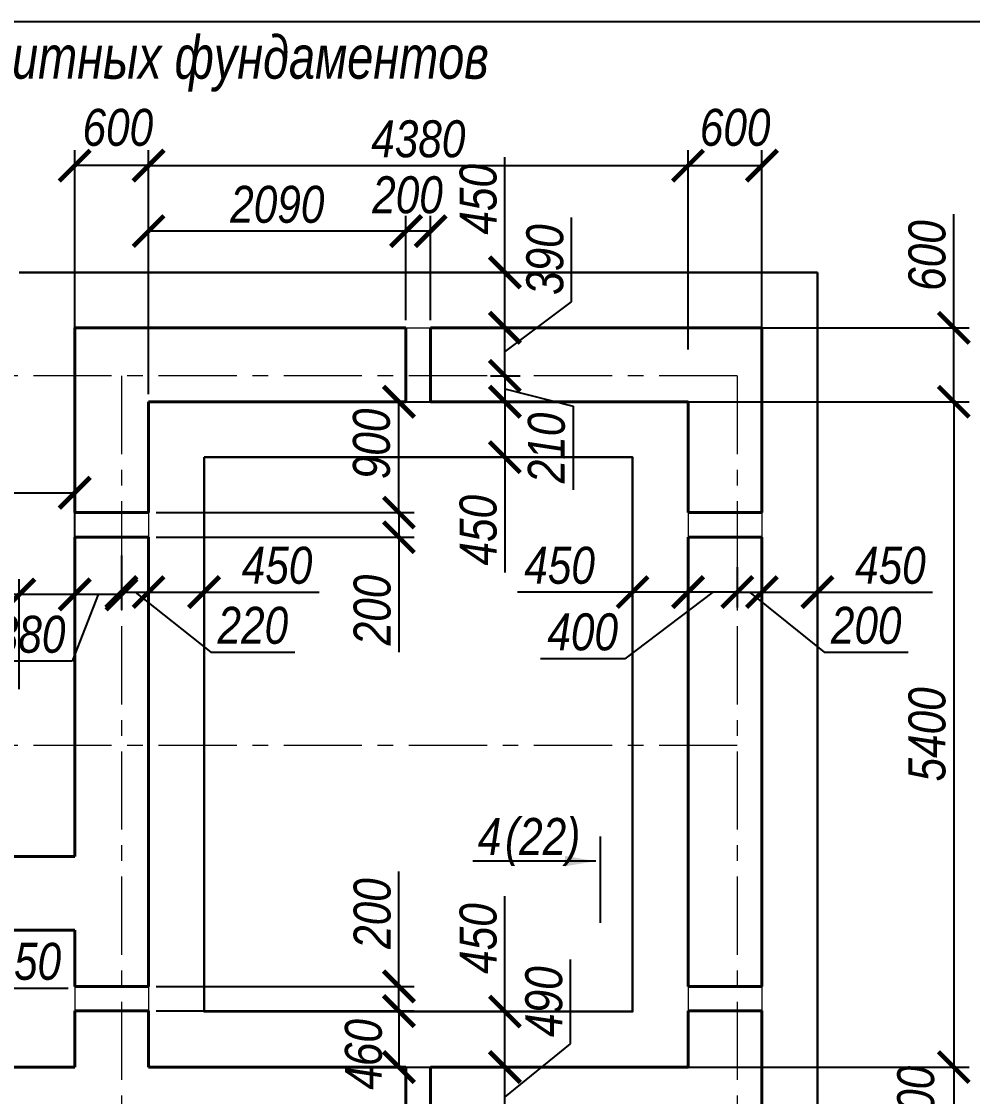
# Model space of a CAD drawing. Header units: millimetres. Extents: x 1582001 to 3303937, y 226471 to 491235.
# Drawn here: x 1807140 to 1814862, y 341420 to 350145 of the extents above; entities that cross this region are included whole.
import ezdxf

# ---------------------------------------------------------------- set-up
doc = ezdxf.new("R2010")
doc.units = ezdxf.units.MM
doc.linetypes.add('CENTER', pattern=[50.8, 31.75, -6.35, 6.35, -6.35])
doc.layers.get('Defpoints').update_dxf_attribs({"color": 255, "lineweight": 30})
doc.layers.add('Spezifikazia', color=250, linetype='Continuous')
doc.layers.add('Формуляр', color=138, linetype='Continuous')
for name, color, linetype, lineweight in [('Оси', 251, 'CENTER', 9), ('Размеры', 7, 'Continuous', 18), ('средние', 92, 'Continuous', 30), ('Стены несущие', 7, 'Continuous', 40)]:
    doc.layers.add(name, color=color, linetype=linetype, lineweight=lineweight)
doc.styles.get("Standard").update_dxf_attribs({"font": 'ARIALNI.TTF', "height": 300})
doc.styles.add('STYLE1', font='ARIALNI.TTF', dxfattribs={"height": 300})
doc.dimstyles.new('ISO-25', dxfattribs={"dimscale": 100, "dimtxt": 2.5, "dimasz": 2.5, "dimexe": 1.25, "dimexo": 0.625, "dimtad": 1, "dimdec": 0, "dimtxsty": 'Standard', "dimblk": 'ARCHTICK', "dimcen": 2.5, "dimadec": 0, "dimazin": 0, "dimtfac": 1, "dimtdec": 0, "dimtmove": 0, "dimatfit": 3, "dimfxl": 0, "dimarcsym": 0})

# ---------------------------------------------------------------- blocks, each defined once
blk = doc.blocks.new('_ArchTick')
at = {"color": 0, "linetype": 'ByBlock', "const_width": 0.15}
blk.add_lwpolyline([(-0.5, -0.5), (0.5, 0.5)], dxfattribs=at)
blk = doc.blocks.new('*D1362')
at = {"layer": 'Defpoints', "color": 0, "lineweight": -3, "ltscale": 100, "transparency": 16777216}
for p in [(1807572, 346319.8), (1806132, 346090.2), (1807572, 345011.8)]:
    blk.add_point(p, dxfattribs=at)
at = {"layer": 'Размеры', "color": 0, "lineweight": -2, "ltscale": 100, "transparency": 16777216}
for p, q in [((1806132, 346152.7), (1806132, 346444.8)), ((1807572, 345074.3), (1807572, 346444.8)), ((1806132, 346319.8), (1807572, 346319.8))]:
    blk.add_line(p, q, dxfattribs=at)
at = {"layer": 'Размеры', "color": 0, "lineweight": -2, "ltscale": 100, "transparency": 16777216, "xscale": 250, "yscale": 250, "zscale": 250, "rotation": 180}
blk.add_blockref('_ArchTick', (1806132, 346319.8), dxfattribs=at)
at = {"layer": 'Размеры', "color": 0, "lineweight": -2, "ltscale": 100, "transparency": 16777216, "xscale": 250, "yscale": 250, "zscale": 250}
blk.add_blockref('_ArchTick', (1807572, 346319.8), dxfattribs=at)
at = {"layer": 'Размеры', "color": 0, "ltscale": 100, "transparency": 16777216, "insert": (1806685.8, 346570), "char_height": 300, "attachment_point": 5}
blk.add_mtext('1440', dxfattribs=at)
blk = doc.blocks.new('*D1366')
at = {"layer": 'Defpoints', "color": 0, "lineweight": -3, "ltscale": 100, "transparency": 16777216}
for p in [(1807572, 348974.9), (1808172, 347421.3), (1807572, 347255.3)]:
    blk.add_point(p, dxfattribs=at)
at = {"layer": 'Размеры', "color": 0, "lineweight": -2, "ltscale": 100, "transparency": 16777216}
for p, q in [((1807572, 347317.8), (1807572, 349099.9)), ((1808172, 347483.8), (1808172, 349099.9)), ((1808172, 348974.9), (1807572, 348974.9))]:
    blk.add_line(p, q, dxfattribs=at)
at = {"layer": 'Размеры', "color": 0, "lineweight": -2, "ltscale": 100, "transparency": 16777216, "xscale": 250, "yscale": 250, "zscale": 250, "rotation": 180}
blk.add_blockref('_ArchTick', (1807572, 348974.9), dxfattribs=at)
at = {"layer": 'Размеры', "color": 0, "lineweight": -2, "ltscale": 100, "transparency": 16777216, "xscale": 250, "yscale": 250, "zscale": 250}
blk.add_blockref('_ArchTick', (1808172, 348974.9), dxfattribs=at)
at = {"layer": 'Размеры', "color": 0, "ltscale": 100, "transparency": 16777216, "insert": (1807922.4, 349283.8), "char_height": 300, "attachment_point": 5}
blk.add_mtext('600', dxfattribs=at)
blk = doc.blocks.new('*D1367')
at = {"layer": 'Defpoints', "color": 0, "lineweight": -3, "ltscale": 100, "transparency": 16777216}
for p in [(1812552, 348974.9), (1808172, 347421.3), (1812552, 347421.3)]:
    blk.add_point(p, dxfattribs=at)
at = {"layer": 'Размеры', "color": 0, "lineweight": -2, "ltscale": 100, "transparency": 16777216}
for p, q in [((1808172, 347483.8), (1808172, 349099.9)), ((1812552, 347483.8), (1812552, 349099.9)), ((1808172, 348974.9), (1812552, 348974.9))]:
    blk.add_line(p, q, dxfattribs=at)
at = {"layer": 'Размеры', "color": 0, "lineweight": -2, "ltscale": 100, "transparency": 16777216, "xscale": 250, "yscale": 250, "zscale": 250, "rotation": 180}
blk.add_blockref('_ArchTick', (1808172, 348974.9), dxfattribs=at)
at = {"layer": 'Размеры', "color": 0, "lineweight": -2, "ltscale": 100, "transparency": 16777216, "xscale": 250, "yscale": 250, "zscale": 250}
blk.add_blockref('_ArchTick', (1812552, 348974.9), dxfattribs=at)
at = {"layer": 'Размеры', "color": 0, "ltscale": 100, "transparency": 16777216, "insert": (1810362, 349190.6), "char_height": 300, "attachment_point": 5}
blk.add_mtext('4380', dxfattribs=at)
blk = doc.blocks.new('*D1368')
at = {"layer": 'Defpoints', "color": 0, "lineweight": -3, "transparency": 16777216}
for p in [(1813152, 348974.9), (1812552, 347483.8), (1813152, 347483.8)]:
    blk.add_point(p, dxfattribs=at)
at = {"layer": 'Размеры', "color": 0, "lineweight": -2, "transparency": 16777216}
for p, q in [((1812552, 347546.3), (1812552, 349099.9)), ((1813152, 347546.3), (1813152, 349099.9)), ((1812552, 348974.9), (1813152, 348974.9))]:
    blk.add_line(p, q, dxfattribs=at)
at = {"layer": 'Размеры', "color": 0, "lineweight": -2, "transparency": 16777216, "xscale": 250, "yscale": 250, "zscale": 250, "rotation": 180}
blk.add_blockref('_ArchTick', (1812552, 348974.9), dxfattribs=at)
at = {"layer": 'Размеры', "color": 0, "lineweight": -2, "transparency": 16777216, "xscale": 250, "yscale": 250, "zscale": 250}
blk.add_blockref('_ArchTick', (1813152, 348974.9), dxfattribs=at)
at = {"layer": 'Размеры', "color": 0, "transparency": 16777216, "insert": (1812934.5, 349283.9), "char_height": 300, "attachment_point": 5}
blk.add_mtext('600', dxfattribs=at)
blk = doc.blocks.new('*D1369')
at = {"layer": 'Defpoints', "color": 0, "lineweight": -3, "ltscale": 100, "transparency": 16777216}
for p in [(1807122, 345494.4), (1807572, 345494.4), (1807122, 344663.8)]:
    blk.add_point(p, dxfattribs=at)
at = {"layer": 'Размеры', "color": 0, "lineweight": -2, "ltscale": 100, "transparency": 16777216}
for p, q in [((1807122, 344726.3), (1807122, 345619.4)), ((1807572, 345556.9), (1807572, 345619.4)), ((1807122, 345494.4), (1806186.1, 345494.4)), ((1807572, 345494.4), (1807122, 345494.4))]:
    blk.add_line(p, q, dxfattribs=at)
at = {"layer": 'Размеры', "color": 0, "lineweight": -2, "ltscale": 100, "transparency": 16777216, "xscale": 250, "yscale": 250, "zscale": 250, "rotation": 180}
blk.add_blockref('_ArchTick', (1807122, 345494.4), dxfattribs=at)
at = {"layer": 'Размеры', "color": 0, "lineweight": -2, "ltscale": 100, "transparency": 16777216, "xscale": 250, "yscale": 250, "zscale": 250}
blk.add_blockref('_ArchTick', (1807572, 345494.4), dxfattribs=at)
at = {"layer": 'Размеры', "color": 0, "ltscale": 100, "transparency": 16777216, "insert": (1806529.1, 345710.1), "char_height": 300, "attachment_point": 5}
blk.add_mtext('450', dxfattribs=at)
blk = doc.blocks.new('*D1370')
at = {"layer": 'Defpoints', "color": 0, "lineweight": -3, "transparency": 16777216}
for p in [(1808172, 345694.2), (1808622, 345513.8), (1808622, 344944.1)]:
    blk.add_point(p, dxfattribs=at)
at = {"layer": 'Размеры', "color": 0, "lineweight": -2, "transparency": 16777216}
for p, q in [((1808172, 345631.7), (1808172, 345388.8)), ((1808622, 345006.6), (1808622, 345638.8)), ((1808172, 345513.8), (1808622, 345513.8)), ((1808622, 345513.8), (1809557.9, 345513.8))]:
    blk.add_line(p, q, dxfattribs=at)
at = {"layer": 'Размеры', "color": 0, "lineweight": -2, "transparency": 16777216, "xscale": 250, "yscale": 250, "zscale": 250, "rotation": 180}
blk.add_blockref('_ArchTick', (1808172, 345513.8), dxfattribs=at)
at = {"layer": 'Размеры', "color": 0, "lineweight": -2, "transparency": 16777216, "xscale": 250, "yscale": 250, "zscale": 250}
blk.add_blockref('_ArchTick', (1808622, 345513.8), dxfattribs=at)
at = {"layer": 'Размеры', "color": 0, "transparency": 16777216, "insert": (1809215, 345729.5), "char_height": 300, "attachment_point": 5}
blk.add_mtext('450', dxfattribs=at)
blk = doc.blocks.new('*D1402')
at = {"layer": 'Defpoints', "color": 0, "lineweight": -3, "transparency": 16777216}
for p in [(1806132, 343897.3), (1806582, 343897.3), (1806582, 342299.2)]:
    blk.add_point(p, dxfattribs=at)
at = {"layer": 'Размеры', "color": 0, "lineweight": -2, "transparency": 16777216}
for p, q in [((1806132, 343834.8), (1806132, 342174.2)), ((1806582, 343834.8), (1806582, 342174.2)), ((1806132, 342299.2), (1806582, 342299.2)), ((1806582, 342299.2), (1807517.9, 342299.2))]:
    blk.add_line(p, q, dxfattribs=at)
at = {"layer": 'Размеры', "color": 0, "lineweight": -2, "transparency": 16777216, "xscale": 250, "yscale": 250, "zscale": 250, "rotation": 180}
blk.add_blockref('_ArchTick', (1806132, 342299.2), dxfattribs=at)
at = {"layer": 'Размеры', "color": 0, "lineweight": -2, "transparency": 16777216, "xscale": 250, "yscale": 250, "zscale": 250}
blk.add_blockref('_ArchTick', (1806582, 342299.2), dxfattribs=at)
at = {"layer": 'Размеры', "color": 0, "transparency": 16777216, "insert": (1807175, 342514.9), "char_height": 300, "attachment_point": 5}
blk.add_mtext('450', dxfattribs=at)
blk = doc.blocks.new('*D1403')
at = {"layer": 'Defpoints', "color": 0, "lineweight": -3, "transparency": 16777216}
for p in [(1807572, 345872.2), (1807952, 345872.2), (1807572, 345494.4)]:
    blk.add_point(p, dxfattribs=at)
at = {"layer": 'Размеры', "color": 0, "lineweight": -2, "transparency": 16777216}
for p, q in [((1807572, 345809.7), (1807572, 345369.4)), ((1807952, 345809.7), (1807952, 345369.4)), ((1807762, 345494.4), (1807551.6, 344953.9)), ((1807952, 345494.4), (1807572, 345494.4)), ((1807551.6, 344953.9), (1806868.8, 344953.9))]:
    blk.add_line(p, q, dxfattribs=at)
at = {"layer": 'Размеры', "color": 0, "lineweight": -2, "transparency": 16777216, "xscale": 250, "yscale": 250, "zscale": 250, "rotation": 180}
blk.add_blockref('_ArchTick', (1807572, 345494.4), dxfattribs=at)
at = {"layer": 'Размеры', "color": 0, "lineweight": -2, "transparency": 16777216, "xscale": 250, "yscale": 250, "zscale": 250}
blk.add_blockref('_ArchTick', (1807952, 345494.4), dxfattribs=at)
at = {"layer": 'Размеры', "color": 0, "transparency": 16777216, "insert": (1807210.2, 345169.6), "char_height": 300, "attachment_point": 5}
blk.add_mtext('380', dxfattribs=at)
blk = doc.blocks.new('*D1404')
at = {"layer": 'Defpoints', "color": 0, "lineweight": -3, "ltscale": 100, "transparency": 16777216}
for p in [(1807952, 345778), (1808172, 345778), (1808172, 345513.8)]:
    blk.add_point(p, dxfattribs=at)
at = {"layer": 'Размеры', "color": 0, "lineweight": -2, "ltscale": 100, "transparency": 16777216}
for p, q in [((1807952, 345715.5), (1807952, 345388.8)), ((1808172, 345715.5), (1808172, 345388.8)), ((1807952, 345513.8), (1808172, 345513.8)), ((1808062, 345513.8), (1808677.9, 345026.5)), ((1808677.9, 345026.5), (1809359.3, 345026.5))]:
    blk.add_line(p, q, dxfattribs=at)
at = {"layer": 'Размеры', "color": 0, "lineweight": -2, "ltscale": 100, "transparency": 16777216, "xscale": 250, "yscale": 250, "zscale": 250, "rotation": 180}
blk.add_blockref('_ArchTick', (1807952, 345513.8), dxfattribs=at)
at = {"layer": 'Размеры', "color": 0, "lineweight": -2, "ltscale": 100, "transparency": 16777216, "xscale": 250, "yscale": 250, "zscale": 250}
blk.add_blockref('_ArchTick', (1808172, 345513.8), dxfattribs=at)
at = {"layer": 'Размеры', "color": 0, "ltscale": 100, "transparency": 16777216, "insert": (1809018.6, 345242.1), "char_height": 300, "attachment_point": 5}
blk.add_mtext('220', dxfattribs=at)
blk = doc.blocks.new('*D1405')
at = {"layer": 'Defpoints', "color": 0, "lineweight": -3, "transparency": 16777216}
for p in [(1812552, 345891.6), (1812952, 345778), (1812552, 345513.8)]:
    blk.add_point(p, dxfattribs=at)
at = {"layer": 'Размеры', "color": 0, "lineweight": -2, "transparency": 16777216}
for p, q in [((1812552, 345829.1), (1812552, 345388.8)), ((1812952, 345715.5), (1812952, 345388.8)), ((1812752, 345513.8), (1812039.6, 344973.3)), ((1812952, 345513.8), (1812552, 345513.8)), ((1812039.6, 344973.3), (1811353.7, 344973.3))]:
    blk.add_line(p, q, dxfattribs=at)
at = {"layer": 'Размеры', "color": 0, "lineweight": -2, "transparency": 16777216, "xscale": 250, "yscale": 250, "zscale": 250, "rotation": 180}
blk.add_blockref('_ArchTick', (1812552, 345513.8), dxfattribs=at)
at = {"layer": 'Размеры', "color": 0, "lineweight": -2, "transparency": 16777216, "xscale": 250, "yscale": 250, "zscale": 250}
blk.add_blockref('_ArchTick', (1812952, 345513.8), dxfattribs=at)
at = {"layer": 'Размеры', "color": 0, "transparency": 16777216, "insert": (1811696.7, 345189), "char_height": 300, "attachment_point": 5}
blk.add_mtext('400', dxfattribs=at)
blk = doc.blocks.new('*D1406')
at = {"layer": 'Defpoints', "color": 0, "lineweight": -3, "ltscale": 100, "transparency": 16777216}
for p in [(1812952, 345778), (1813152, 345778), (1813152, 345513.8)]:
    blk.add_point(p, dxfattribs=at)
at = {"layer": 'Размеры', "color": 0, "lineweight": -2, "ltscale": 100, "transparency": 16777216}
for p, q in [((1812952, 345715.5), (1812952, 345388.8)), ((1813152, 345715.5), (1813152, 345388.8)), ((1812952, 345513.8), (1813152, 345513.8)), ((1813052, 345513.8), (1813657.9, 345026.5)), ((1813657.9, 345026.5), (1814339.3, 345026.5))]:
    blk.add_line(p, q, dxfattribs=at)
at = {"layer": 'Размеры', "color": 0, "lineweight": -2, "ltscale": 100, "transparency": 16777216, "xscale": 250, "yscale": 250, "zscale": 250, "rotation": 180}
blk.add_blockref('_ArchTick', (1812952, 345513.8), dxfattribs=at)
at = {"layer": 'Размеры', "color": 0, "lineweight": -2, "ltscale": 100, "transparency": 16777216, "xscale": 250, "yscale": 250, "zscale": 250}
blk.add_blockref('_ArchTick', (1813152, 345513.8), dxfattribs=at)
at = {"layer": 'Размеры', "color": 0, "ltscale": 100, "transparency": 16777216, "insert": (1813998.6, 345242.1), "char_height": 300, "attachment_point": 5}
blk.add_mtext('200', dxfattribs=at)
blk = doc.blocks.new('*D1407')
at = {"layer": 'Defpoints', "color": 0, "lineweight": -3, "transparency": 16777216}
for p in [(1810884.5, 347658.8), (1811064.9, 347658.8), (1810884.5, 347268.8)]:
    blk.add_point(p, dxfattribs=at)
at = {"layer": 'Размеры', "color": 0, "lineweight": -2, "transparency": 16777216}
for p, q in [((1811606.6, 347870.8), (1811606.6, 348553.6)), ((1811064.9, 347463.8), (1811606.6, 347870.8)), ((1810947, 347658.8), (1811189.9, 347658.8)), ((1811064.9, 347268.8), (1811064.9, 347658.8)), ((1810947, 347268.8), (1811189.9, 347268.8))]:
    blk.add_line(p, q, dxfattribs=at)
at = {"layer": 'Размеры', "color": 0, "lineweight": -2, "transparency": 16777216, "xscale": 250, "yscale": 250, "zscale": 250}
for p, rotation in [((1811064.9, 347658.8), 90), ((1811064.9, 347268.8), 270)]:
    blk.add_blockref('_ArchTick', p, dxfattribs=dict(at, rotation=rotation))
at = {"layer": 'Размеры', "color": 0, "transparency": 16777216, "insert": (1811391, 348212.2), "char_height": 300, "attachment_point": 5, "rotation": 90}
blk.add_mtext('390', dxfattribs=at)
blk = doc.blocks.new('*D1408')
at = {"layer": 'Defpoints', "color": 0, "lineweight": -3, "transparency": 16777216}
for p in [(1811064.9, 348108.8), (1811331.8, 348108.8), (1811331.8, 347658.8)]:
    blk.add_point(p, dxfattribs=at)
at = {"layer": 'Размеры', "color": 0, "lineweight": -2, "transparency": 16777216}
for p, q in [((1811064.9, 348108.8), (1811064.9, 349044.7)), ((1811269.3, 348108.8), (1810939.9, 348108.8)), ((1811064.9, 347658.8), (1811064.9, 348108.8)), ((1811269.3, 347658.8), (1810939.9, 347658.8))]:
    blk.add_line(p, q, dxfattribs=at)
at = {"layer": 'Размеры', "color": 0, "lineweight": -2, "transparency": 16777216, "xscale": 250, "yscale": 250, "zscale": 250}
for p, rotation in [((1811064.9, 348108.8), 90), ((1811064.9, 347658.8), 270)]:
    blk.add_blockref('_ArchTick', p, dxfattribs=dict(at, rotation=rotation))
at = {"layer": 'Размеры', "color": 0, "transparency": 16777216, "insert": (1810849.2, 348701.8), "char_height": 300, "attachment_point": 5, "rotation": 90}
blk.add_mtext('450', dxfattribs=at)
blk = doc.blocks.new('*D1409')
at = {"layer": 'Defpoints', "color": 0, "lineweight": -3, "transparency": 16777216}
for p in [(1809672.7, 347058.8), (1809672.7, 346608.8), (1811064.9, 346608.8)]:
    blk.add_point(p, dxfattribs=at)
at = {"layer": 'Размеры', "color": 0, "lineweight": -2, "transparency": 16777216}
for p, q in [((1809735.2, 347058.8), (1811189.9, 347058.8)), ((1811064.9, 347058.8), (1811064.9, 346608.8)), ((1809735.2, 346608.8), (1811189.9, 346608.8)), ((1811064.9, 346608.8), (1811064.9, 345672.9))]:
    blk.add_line(p, q, dxfattribs=at)
at = {"layer": 'Размеры', "color": 0, "lineweight": -2, "transparency": 16777216, "xscale": 250, "yscale": 250, "zscale": 250}
for p, rotation in [((1811064.9, 347058.8), 90), ((1811064.9, 346608.8), 270)]:
    blk.add_blockref('_ArchTick', p, dxfattribs=dict(at, rotation=rotation))
at = {"layer": 'Размеры', "color": 0, "transparency": 16777216, "insert": (1810849.2, 346015.9), "char_height": 300, "attachment_point": 5, "rotation": 90}
blk.add_mtext('450', dxfattribs=at)
blk = doc.blocks.new('*D1410')
at = {"layer": 'Defpoints', "color": 0, "lineweight": -3, "ltscale": 100, "transparency": 16777216}
for p in [(1810884.5, 347268.8), (1810884.5, 347058.8), (1811064.9, 347058.8)]:
    blk.add_point(p, dxfattribs=at)
at = {"layer": 'Размеры', "color": 0, "lineweight": -2, "ltscale": 100, "transparency": 16777216}
for p, q in [((1810947, 347268.8), (1811189.9, 347268.8)), ((1811064.9, 347268.8), (1811064.9, 347058.8)), ((1811064.9, 347163.8), (1811619.2, 347024.1)), ((1810947, 347058.8), (1811189.9, 347058.8)), ((1811619.2, 347024.1), (1811619.2, 346342.7))]:
    blk.add_line(p, q, dxfattribs=at)
at = {"layer": 'Размеры', "color": 0, "lineweight": -2, "ltscale": 100, "transparency": 16777216, "xscale": 250, "yscale": 250, "zscale": 250}
for p, rotation in [((1811064.9, 347268.8), 90), ((1811064.9, 347058.8), 270)]:
    blk.add_blockref('_ArchTick', p, dxfattribs=dict(at, rotation=rotation))
at = {"layer": 'Размеры', "color": 0, "ltscale": 100, "transparency": 16777216, "insert": (1811403.5, 346683.4), "char_height": 300, "attachment_point": 5, "rotation": 90}
blk.add_mtext('210', dxfattribs=at)
blk = doc.blocks.new('*D1411')
at = {"layer": 'Defpoints', "color": 0, "lineweight": -3, "transparency": 16777216}
for p in [(1809976.9, 342108.8), (1811064.9, 342108.8), (1809976.9, 341658.8)]:
    blk.add_point(p, dxfattribs=at)
at = {"layer": 'Размеры', "color": 0, "lineweight": -2, "transparency": 16777216}
for p, q in [((1811064.9, 342108.8), (1811064.9, 343044.7)), ((1810039.4, 342108.8), (1811189.9, 342108.8)), ((1811064.9, 341658.8), (1811064.9, 342108.8)), ((1810039.4, 341658.8), (1811189.9, 341658.8))]:
    blk.add_line(p, q, dxfattribs=at)
at = {"layer": 'Размеры', "color": 0, "lineweight": -2, "transparency": 16777216, "xscale": 250, "yscale": 250, "zscale": 250}
for p, rotation in [((1811064.9, 342108.8), 90), ((1811064.9, 341658.8), 270)]:
    blk.add_blockref('_ArchTick', p, dxfattribs=dict(at, rotation=rotation))
at = {"layer": 'Размеры', "color": 0, "transparency": 16777216, "insert": (1810849.2, 342701.8), "char_height": 300, "attachment_point": 5, "rotation": 90}
blk.add_mtext('450', dxfattribs=at)
blk = doc.blocks.new('*D1413')
at = {"layer": 'Defpoints', "color": 0, "lineweight": -3, "transparency": 16777216}
for p in [(1810956.2, 341658.8), (1811064.9, 341658.8), (1810861.6, 341168.8)]:
    blk.add_point(p, dxfattribs=at)
at = {"layer": 'Размеры', "color": 0, "lineweight": -2, "transparency": 16777216}
for p, q in [((1811598.2, 341846.8), (1811598.2, 342532.7)), ((1811064.9, 341413.8), (1811598.2, 341846.8)), ((1811018.7, 341658.8), (1811189.9, 341658.8)), ((1811064.9, 341168.8), (1811064.9, 341658.8)), ((1810924.1, 341168.8), (1811189.9, 341168.8))]:
    blk.add_line(p, q, dxfattribs=at)
at = {"layer": 'Размеры', "color": 0, "lineweight": -2, "transparency": 16777216, "xscale": 250, "yscale": 250, "zscale": 250}
for p, rotation in [((1811064.9, 341658.8), 90), ((1811064.9, 341168.8), 270)]:
    blk.add_blockref('_ArchTick', p, dxfattribs=dict(at, rotation=rotation))
at = {"layer": 'Размеры', "color": 0, "transparency": 16777216, "insert": (1811382.5, 342189.8), "char_height": 300, "attachment_point": 5, "rotation": 90}
blk.add_mtext('490', dxfattribs=at)
blk = doc.blocks.new('*D1441')
at = {"layer": 'Defpoints', "color": 0, "lineweight": -3, "ltscale": 100, "transparency": 16777216}
for p in [(1812330, 347658.8), (1814709.4, 347658.8), (1812330, 347058.8)]:
    blk.add_point(p, dxfattribs=at)
at = {"layer": 'Размеры', "color": 0, "lineweight": -2, "ltscale": 100, "transparency": 16777216}
for p, q in [((1814709.4, 347658.8), (1814709.4, 348581.8)), ((1812392.5, 347658.8), (1814834.4, 347658.8)), ((1814709.4, 347058.8), (1814709.4, 347658.8)), ((1812392.5, 347058.8), (1814834.4, 347058.8))]:
    blk.add_line(p, q, dxfattribs=at)
at = {"layer": 'Размеры', "color": 0, "lineweight": -2, "ltscale": 100, "transparency": 16777216, "xscale": 250, "yscale": 250, "zscale": 250}
for p, rotation in [((1814709.4, 347658.8), 90), ((1814709.4, 347058.8), 270)]:
    blk.add_blockref('_ArchTick', p, dxfattribs=dict(at, rotation=rotation))
at = {"layer": 'Размеры', "color": 0, "ltscale": 100, "transparency": 16777216, "insert": (1814493.7, 348245.3), "char_height": 300, "attachment_point": 5, "rotation": 90}
blk.add_mtext('600', dxfattribs=at)
blk = doc.blocks.new('*D1442')
at = {"layer": 'Defpoints', "color": 0, "lineweight": -3, "ltscale": 100, "transparency": 16777216}
for p in [(1812330, 347058.8), (1812330, 341658.8), (1814709.4, 341658.8)]:
    blk.add_point(p, dxfattribs=at)
at = {"layer": 'Размеры', "color": 0, "lineweight": -2, "ltscale": 100, "transparency": 16777216}
for p, q in [((1812392.5, 347058.8), (1814834.4, 347058.8)), ((1814709.4, 347058.8), (1814709.4, 341658.8)), ((1812392.5, 341658.8), (1814834.4, 341658.8))]:
    blk.add_line(p, q, dxfattribs=at)
at = {"layer": 'Размеры', "color": 0, "lineweight": -2, "ltscale": 100, "transparency": 16777216, "xscale": 250, "yscale": 250, "zscale": 250}
for p, rotation in [((1814709.4, 347058.8), 90), ((1814709.4, 341658.8), 270)]:
    blk.add_blockref('_ArchTick', p, dxfattribs=dict(at, rotation=rotation))
at = {"layer": 'Размеры', "color": 0, "ltscale": 100, "transparency": 16777216, "insert": (1814493.7, 344358.8), "char_height": 300, "attachment_point": 5, "rotation": 90}
blk.add_mtext('5400', dxfattribs=at)
blk = doc.blocks.new('*D1443')
at = {"layer": 'Defpoints', "color": 0, "lineweight": -3, "transparency": 16777216}
for p in [(1812330, 341658.8), (1812330, 341058.8), (1814709.4, 341058.8)]:
    blk.add_point(p, dxfattribs=at)
at = {"layer": 'Размеры', "color": 0, "lineweight": -2, "transparency": 16777216}
for p, q in [((1812392.5, 341658.8), (1814834.4, 341658.8)), ((1814709.4, 341658.8), (1814709.4, 341058.8)), ((1812392.5, 341058.8), (1814834.4, 341058.8))]:
    blk.add_line(p, q, dxfattribs=at)
at = {"layer": 'Размеры', "color": 0, "lineweight": -2, "transparency": 16777216, "xscale": 250, "yscale": 250, "zscale": 250}
for p, rotation in [((1814709.4, 341658.8), 90), ((1814709.4, 341058.8), 270)]:
    blk.add_blockref('_ArchTick', p, dxfattribs=dict(at, rotation=rotation))
at = {"layer": 'Размеры', "color": 0, "transparency": 16777216, "insert": (1814402.3, 341382.4), "char_height": 300, "attachment_point": 5, "rotation": 90}
blk.add_mtext('600', dxfattribs=at)
blk = doc.blocks.new('*D1347')
at = {"layer": 'Defpoints', "color": 0, "lineweight": -3, "ltscale": 100, "transparency": 16777216}
for p in [(1812102, 345829.1), (1812552, 345829.1), (1812102, 345513.8)]:
    blk.add_point(p, dxfattribs=at)
at = {"layer": 'Размеры', "color": 0, "lineweight": -2, "ltscale": 100, "transparency": 16777216}
for p, q in [((1812102, 345766.6), (1812102, 345388.8)), ((1812552, 345766.6), (1812552, 345388.8)), ((1812102, 345513.8), (1811166.1, 345513.8)), ((1812552, 345513.8), (1812102, 345513.8))]:
    blk.add_line(p, q, dxfattribs=at)
at = {"layer": 'Размеры', "color": 0, "lineweight": -2, "ltscale": 100, "transparency": 16777216, "xscale": 250, "yscale": 250, "zscale": 250, "rotation": 180}
blk.add_blockref('_ArchTick', (1812102, 345513.8), dxfattribs=at)
at = {"layer": 'Размеры', "color": 0, "lineweight": -2, "ltscale": 100, "transparency": 16777216, "xscale": 250, "yscale": 250, "zscale": 250}
blk.add_blockref('_ArchTick', (1812552, 345513.8), dxfattribs=at)
at = {"layer": 'Размеры', "color": 0, "ltscale": 100, "transparency": 16777216, "insert": (1811509.1, 345729.5), "char_height": 300, "attachment_point": 5}
blk.add_mtext('450', dxfattribs=at)
blk = doc.blocks.new('*D1348')
at = {"layer": 'Defpoints', "color": 0, "lineweight": -3, "ltscale": 100, "transparency": 16777216}
for p in [(1813152, 345958.8), (1813602, 345958.8), (1813602, 345513.8)]:
    blk.add_point(p, dxfattribs=at)
at = {"layer": 'Размеры', "color": 0, "lineweight": -2, "ltscale": 100, "transparency": 16777216}
for p, q in [((1813152, 345896.3), (1813152, 345388.8)), ((1813602, 345896.3), (1813602, 345388.8)), ((1813152, 345513.8), (1813602, 345513.8)), ((1813602, 345513.8), (1814537.9, 345513.8))]:
    blk.add_line(p, q, dxfattribs=at)
at = {"layer": 'Размеры', "color": 0, "lineweight": -2, "ltscale": 100, "transparency": 16777216, "xscale": 250, "yscale": 250, "zscale": 250, "rotation": 180}
blk.add_blockref('_ArchTick', (1813152, 345513.8), dxfattribs=at)
at = {"layer": 'Размеры', "color": 0, "lineweight": -2, "ltscale": 100, "transparency": 16777216, "xscale": 250, "yscale": 250, "zscale": 250}
blk.add_blockref('_ArchTick', (1813602, 345513.8), dxfattribs=at)
at = {"layer": 'Размеры', "color": 0, "ltscale": 100, "transparency": 16777216, "insert": (1814195, 345729.5), "char_height": 300, "attachment_point": 5}
blk.add_mtext('450', dxfattribs=at)
blk = doc.blocks.new('*D1349')
at = {"layer": 'Defpoints', "color": 0, "lineweight": -3, "ltscale": 100, "transparency": 16777216}
for p in [(1808172, 347058.8), (1810204.3, 347058.8), (1808172, 346158.8)]:
    blk.add_point(p, dxfattribs=at)
at = {"layer": 'Размеры', "color": 0, "lineweight": -2, "ltscale": 100, "transparency": 16777216}
for p, q in [((1808234.5, 347058.8), (1810329.3, 347058.8)), ((1810204.3, 346158.8), (1810204.3, 347058.8)), ((1808234.5, 346158.8), (1810329.3, 346158.8))]:
    blk.add_line(p, q, dxfattribs=at)
at = {"layer": 'Размеры', "color": 0, "lineweight": -2, "ltscale": 100, "transparency": 16777216, "xscale": 250, "yscale": 250, "zscale": 250}
for p, rotation in [((1810204.3, 347058.8), 90), ((1810204.3, 346158.8), 270)]:
    blk.add_blockref('_ArchTick', p, dxfattribs=dict(at, rotation=rotation))
at = {"layer": 'Размеры', "color": 0, "ltscale": 100, "transparency": 16777216, "insert": (1809983.1, 346716.1), "char_height": 300, "attachment_point": 5, "rotation": 90}
blk.add_mtext('900', dxfattribs=at)
blk = doc.blocks.new('*D1350')
at = {"layer": 'Defpoints', "color": 0, "lineweight": -3, "ltscale": 100, "transparency": 16777216}
for p in [(1808172, 346158.8), (1808172, 345958.8), (1810204.3, 345958.8)]:
    blk.add_point(p, dxfattribs=at)
at = {"layer": 'Размеры', "color": 0, "lineweight": -2, "ltscale": 100, "transparency": 16777216}
for p, q in [((1808234.5, 346158.8), (1810329.3, 346158.8)), ((1810204.3, 346158.8), (1810204.3, 345958.8)), ((1808234.5, 345958.8), (1810329.3, 345958.8)), ((1810204.3, 345958.8), (1810204.3, 345027.4))]:
    blk.add_line(p, q, dxfattribs=at)
at = {"layer": 'Размеры', "color": 0, "lineweight": -2, "ltscale": 100, "transparency": 16777216, "xscale": 250, "yscale": 250, "zscale": 250}
for p, rotation in [((1810204.3, 346158.8), 90), ((1810204.3, 345958.8), 270)]:
    blk.add_blockref('_ArchTick', p, dxfattribs=dict(at, rotation=rotation))
at = {"layer": 'Размеры', "color": 0, "ltscale": 100, "transparency": 16777216, "insert": (1809988.6, 345368.1), "char_height": 300, "attachment_point": 5, "rotation": 90}
blk.add_mtext('200', dxfattribs=at)
blk = doc.blocks.new('*D1351')
at = {"layer": 'Defpoints', "color": 0, "lineweight": -3, "ltscale": 100, "transparency": 16777216}
for p in [(1808172, 342113.8), (1808172, 341658.8), (1810204.3, 341658.8)]:
    blk.add_point(p, dxfattribs=at)
at = {"layer": 'Размеры', "color": 0, "lineweight": -2, "ltscale": 100, "transparency": 16777216}
for p, q in [((1808234.5, 342113.8), (1810329.3, 342113.8)), ((1810204.3, 342113.8), (1810204.3, 341658.8)), ((1808234.5, 341658.8), (1810329.3, 341658.8))]:
    blk.add_line(p, q, dxfattribs=at)
at = {"layer": 'Размеры', "color": 0, "lineweight": -2, "ltscale": 100, "transparency": 16777216, "xscale": 250, "yscale": 250, "zscale": 250}
for p, rotation in [((1810204.3, 342113.8), 90), ((1810204.3, 341658.8), 270)]:
    blk.add_blockref('_ArchTick', p, dxfattribs=dict(at, rotation=rotation))
at = {"layer": 'Размеры', "color": 0, "ltscale": 100, "transparency": 16777216, "insert": (1809917.8, 341761.5), "char_height": 300, "attachment_point": 5, "rotation": 90}
blk.add_mtext('460', dxfattribs=at)
blk = doc.blocks.new('*D1352')
at = {"layer": 'Defpoints', "color": 0, "lineweight": -3, "ltscale": 100, "transparency": 16777216}
for p in [(1808172, 342313.8), (1810204.3, 342313.8), (1808172, 342113.8)]:
    blk.add_point(p, dxfattribs=at)
at = {"layer": 'Размеры', "color": 0, "lineweight": -2, "ltscale": 100, "transparency": 16777216}
for p, q in [((1810204.3, 342313.8), (1810204.3, 343245.2)), ((1808234.5, 342313.8), (1810329.3, 342313.8)), ((1810204.3, 342113.8), (1810204.3, 342313.8)), ((1808234.5, 342113.8), (1810329.3, 342113.8))]:
    blk.add_line(p, q, dxfattribs=at)
at = {"layer": 'Размеры', "color": 0, "lineweight": -2, "ltscale": 100, "transparency": 16777216, "xscale": 250, "yscale": 250, "zscale": 250}
for p, rotation in [((1810204.3, 342313.8), 90), ((1810204.3, 342113.8), 270)]:
    blk.add_blockref('_ArchTick', p, dxfattribs=dict(at, rotation=rotation))
at = {"layer": 'Размеры', "color": 0, "ltscale": 100, "transparency": 16777216, "insert": (1809988.6, 342904.5), "char_height": 300, "attachment_point": 5, "rotation": 90}
blk.add_mtext('200', dxfattribs=at)
blk = doc.blocks.new('*D1355')
at = {"layer": 'Defpoints', "color": 0, "lineweight": -3, "ltscale": 100, "transparency": 16777216}
for p in [(1808172, 348443.5), (1810262, 347658.8), (1808172, 347058.8)]:
    blk.add_point(p, dxfattribs=at)
at = {"layer": 'Размеры', "color": 0, "lineweight": -2, "ltscale": 100, "transparency": 16777216}
for p, q in [((1808172, 347121.3), (1808172, 348568.5)), ((1810262, 347721.3), (1810262, 348568.5)), ((1810262, 348443.5), (1808172, 348443.5))]:
    blk.add_line(p, q, dxfattribs=at)
at = {"layer": 'Размеры', "color": 0, "lineweight": -2, "ltscale": 100, "transparency": 16777216, "xscale": 250, "yscale": 250, "zscale": 250, "rotation": 180}
blk.add_blockref('_ArchTick', (1808172, 348443.5), dxfattribs=at)
at = {"layer": 'Размеры', "color": 0, "lineweight": -2, "ltscale": 100, "transparency": 16777216, "xscale": 250, "yscale": 250, "zscale": 250}
blk.add_blockref('_ArchTick', (1810262, 348443.5), dxfattribs=at)
at = {"layer": 'Размеры', "color": 0, "ltscale": 100, "transparency": 16777216, "insert": (1809217, 348659.1), "char_height": 300, "attachment_point": 5}
blk.add_mtext('2090', dxfattribs=at)
blk = doc.blocks.new('*D1356')
at = {"layer": 'Defpoints', "color": 0, "lineweight": -3, "ltscale": 100, "transparency": 16777216}
for p in [(1810262, 348443.5), (1810262, 347658.8), (1810462, 347658.8)]:
    blk.add_point(p, dxfattribs=at)
at = {"layer": 'Размеры', "color": 0, "lineweight": -2, "ltscale": 100, "transparency": 16777216}
for p, q in [((1810262, 347721.3), (1810262, 348568.5)), ((1810462, 347721.3), (1810462, 348568.5)), ((1810462, 348443.5), (1810262, 348443.5))]:
    blk.add_line(p, q, dxfattribs=at)
at = {"layer": 'Размеры', "color": 0, "lineweight": -2, "ltscale": 100, "transparency": 16777216, "xscale": 250, "yscale": 250, "zscale": 250, "rotation": 180}
blk.add_blockref('_ArchTick', (1810262, 348443.5), dxfattribs=at)
at = {"layer": 'Размеры', "color": 0, "lineweight": -2, "ltscale": 100, "transparency": 16777216, "xscale": 250, "yscale": 250, "zscale": 250}
blk.add_blockref('_ArchTick', (1810462, 348443.5), dxfattribs=at)
at = {"layer": 'Размеры', "color": 0, "ltscale": 100, "transparency": 16777216, "insert": (1810274.4, 348736.3), "char_height": 300, "attachment_point": 5}
blk.add_mtext('200', dxfattribs=at)

msp = doc.modelspace()

# ---------------------------------------------------------------- linework, layer by layer
at = {"layer": 'Оси', "ltscale": 20}
for p, q in [((1812952, 347268.8), (1794888.4, 347268.8)), ((1807952, 347268.8), (1807952, 325531.5)), ((1812952, 347268.8), (1812952, 325532.6)), ((1812952, 344268.8), (1794888.4, 344268.8))]:
    msp.add_line(p, q, dxfattribs=at)
at = {"layer": 'Размеры', "ltscale": 100}
for p, q in [((1810262, 347658.8), (1810462, 347658.8)), ((1810462, 347058.8), (1810262, 347058.8)), ((1810262, 341658.8), (1810462, 341658.8))]:
    msp.add_line(p, q, dxfattribs=at)
at = {"layer": 'Размеры'}
for p, q in [((1807572, 346158.8), (1807572, 345958.8)), ((1808172, 346158.8), (1808172, 345958.8)), ((1812552, 346158.8), (1812552, 345958.8)), ((1813152, 346158.8), (1813152, 345958.8)), ((1807572, 342313.8), (1807572, 342113.8)), ((1808172, 342313.8), (1808172, 342113.8)), ((1812552, 342313.8), (1812552, 342113.8)), ((1813152, 342313.8), (1813152, 342113.8))]:
    msp.add_line(p, q, dxfattribs=at)
at = {"layer": 'Размеры', "linetype": 'Continuous', "lineweight": 25, "ltscale": 100}
for p, q in [((1811838.9, 343530.1), (1811838.9, 342830.1)), ((1811803.9, 343330.1), (1810803.9, 343330.1))]:
    msp.add_line(p, q, dxfattribs=at)
msp.add_solid([(1811803.9, 343330.1), (1811553.5, 343288.2), (1811553.5, 343372)], dxfattribs=at)
at = {"layer": 'средние'}
for p in [(1807122, 348108.8), (1813602, 328528.8)]:
    msp.add_line(p, (1813602, 348108.8), dxfattribs=at)
msp.add_lwpolyline([(1808622, 346608.8), (1812102, 346608.8), (1812102, 342108.8), (1808622, 342108.8)], close=True, dxfattribs=at)
at = {"layer": 'Стены несущие'}
for p, q in [((1807572, 346158.8), (1807572, 347658.8)), ((1807572, 347658.8), (1810262, 347658.8)), ((1810262, 347658.8), (1810262, 347058.8)), ((1810462, 347658.8), (1813152, 347658.8)), ((1810462, 347658.8), (1810462, 347058.8)), ((1813152, 347658.8), (1812642, 347658.8)), ((1813152, 346158.8), (1813152, 347658.8)), ((1808172, 346158.8), (1808172, 347058.8)), ((1808172, 347058.8), (1810262, 347058.8)), ((1810462, 347058.8), (1812552, 347058.8)), ((1812552, 346158.8), (1812552, 347058.8)), ((1808172, 346158.8), (1807572, 346158.8)), ((1813152, 346158.8), (1812552, 346158.8)), ((1807572, 343368.8), (1807572, 345958.8)), ((1808172, 345958.8), (1807572, 345958.8)), ((1808172, 342768.8), (1808172, 345958.8)), ((1812552, 342313.8), (1812552, 345958.8)), ((1813152, 345958.8), (1812552, 345958.8)), ((1813152, 342313.8), (1813152, 345958.8)), ((1806132, 343368.8), (1807572, 343368.8)), ((1805532, 342768.8), (1807572, 342768.8)), ((1807572, 342768.8), (1807572, 342313.8)), ((1808172, 342768.8), (1808172, 342313.8)), ((1808172, 342313.8), (1807572, 342313.8)), ((1813152, 342313.8), (1812552, 342313.8)), ((1807572, 342113.8), (1807572, 341658.8)), ((1808172, 342113.8), (1807572, 342113.8)), ((1808172, 342113.8), (1808172, 341658.8)), ((1812552, 341658.8), (1812552, 342113.8)), ((1813152, 342113.8), (1812552, 342113.8)), ((1813152, 338768.8), (1813152, 342113.8)), ((1805472, 341658.8), (1807572, 341658.8)), ((1808172, 341658.8), (1810262, 341658.8)), ((1810262, 341658.8), (1810262, 341058.8)), ((1810462, 341658.8), (1812552, 341658.8)), ((1810462, 341658.8), (1810462, 341058.8))]:
    msp.add_line(p, q, dxfattribs=at)
at = {"layer": 'Формуляр', "color": 0}
msp.add_lwpolyline([(1794000.5, 321455), (1794000.5, 350144.9), (1833500.4, 350144.9), (1833500.4, 321455)], close=True, dxfattribs=at)

# ---------------------------------------------------------------- texts
at = {"layer": 'Spezifikazia', "ltscale": 500, "style": 'STYLE1', "width": 0.95}
msp.add_text('Схема расположения монолитных фундаментов', height=350, dxfattribs=at).set_placement((1802029.2, 349680.6))
at = {"layer": 'Размеры', "linetype": 'Continuous', "lineweight": 25, "ltscale": 100}
for s, p in [('(22)', (1811066.3, 343380.1)), ('4', (1810845.2, 343380.1))]:
    msp.add_text(s, height=300, dxfattribs=at).set_placement(p)

# ---------------------------------------------------------------- dimensions: what is measured, and where the dimension line sits
at = {"layer": 'Размеры', "ltscale": 100}
for base, p1, p2, override, picture, middle in [((1807572, 348974.9), (1808172, 347421.3), (1807572, 347255.3), {"dimscale": 100, "dimlfac": 1, "dimtxsty": 'Standard', "dimblk1": 'ArchTick', "dimblk2": 'ArchTick', "dimsah": 1, "dimtmove": 2, "dimtolj": 0}, '*D1366', (1807922.4, 349283.8)), ((1810262, 348443.5), (1810462, 347658.8), (1810262, 347658.8), {"dimscale": 100, "dimlfac": 1, "dimtxsty": 'Standard', "dimblk1": 'ArchTick', "dimblk2": 'ArchTick', "dimsah": 1, "dimtmove": 2, "dimtolj": 0}, '*D1356', (1810274.4, 348736.3)), ((1807572, 346319.8), (1806132, 346090.2), (1807572, 345011.8), {"dimscale": 100, "dimlfac": 1, "dimtxsty": 'Standard', "dimblk1": 'ArchTick', "dimblk2": 'ArchTick', "dimsah": 1, "dimtmove": 2, "dimtolj": 0}, '*D1362', (1806685.8, 346570)), ((1808172, 345513.8), (1807952, 345778), (1808172, 345778), {"dimscale": 100, "dimlfac": 1, "dimtxsty": 'Standard', "dimblk1": 'ArchTick', "dimblk2": 'ArchTick', "dimsah": 1, "dimtmove": 1, "dimtolj": 0}, '*D1404', (1808740.4, 345026.5)), ((1813152, 345513.8), (1812952, 345778), (1813152, 345778), {"dimscale": 100, "dimlfac": 1, "dimtxsty": 'Standard', "dimblk1": 'ArchTick', "dimblk2": 'ArchTick', "dimsah": 1, "dimtmove": 1, "dimtolj": 0}, '*D1406', (1813720.4, 345026.5))]:
    dim = msp.add_linear_dim(base=base, p1=p1, p2=p2, dimstyle='ISO-25', override=override, dxfattribs=at)
    dim.commit()
    dim.dimension.update_dxf_attribs({"geometry": picture, "text_midpoint": middle, "dimtype": 160})
at = {"layer": 'Размеры'}
for base, p1, p2, override, picture, middle in [((1813152, 348974.9), (1812552, 347483.8), (1813152, 347483.8), {"dimscale": 100, "dimlfac": 1, "dimtxsty": 'Standard', "dimblk1": 'ArchTick', "dimblk2": 'ArchTick', "dimsah": 1, "dimtmove": 2, "dimtolj": 0}, '*D1368', (1812934.5, 349283.9)), ((1807572, 345494.4), (1807952, 345872.2), (1807572, 345872.2), {"dimscale": 100, "dimlfac": 1, "dimtxsty": 'Standard', "dimblk1": 'ArchTick', "dimblk2": 'ArchTick', "dimsah": 1, "dimtmove": 1, "dimtolj": 0}, '*D1403', (1807489.1, 344953.9)), ((1812552, 345513.8), (1812952, 345778), (1812552, 345891.6), {"dimscale": 100, "dimlfac": 1, "dimtxsty": 'Standard', "dimblk1": 'ArchTick', "dimblk2": 'ArchTick', "dimsah": 1, "dimtmove": 1, "dimtolj": 0}, '*D1405', (1811977.1, 344973.3))]:
    dim = msp.add_linear_dim(base=base, p1=p1, p2=p2, dimstyle='ISO-25', override=override, dxfattribs=at)
    dim.commit()
    dim.dimension.update_dxf_attribs({"geometry": picture, "text_midpoint": middle, "dimtype": 160})
at = {"layer": 'Размеры', "ltscale": 100}
for base, p1, p2, picture, middle in [((1812552, 348974.9), (1808172, 347421.3), (1812552, 347421.3), '*D1367', (1810362, 349190.6)), ((1808172, 348443.5), (1810262, 347658.8), (1808172, 347058.8), '*D1355', (1809217, 348659.1)), ((1813602, 345513.8), (1813152, 345958.8), (1813602, 345958.8), '*D1348', (1814195, 345729.5)), ((1807122, 345494.4), (1807572, 345494.4), (1807122, 344663.8), '*D1369', (1806529.1, 345710.1)), ((1812102, 345513.8), (1812552, 345829.1), (1812102, 345829.1), '*D1347', (1811509.1, 345729.5))]:
    dim = msp.add_linear_dim(base=base, p1=p1, p2=p2, dimstyle='ISO-25', override={"dimscale": 100, "dimlfac": 1, "dimtxsty": 'Standard', "dimblk1": 'ArchTick', "dimblk2": 'ArchTick', "dimsah": 1, "dimtmove": 0, "dimtolj": 0}, dxfattribs=at)
    dim.commit()
    dim.dimension.update_dxf_attribs({"geometry": picture, "text_midpoint": middle})
at = {"layer": 'Размеры'}
for base, p1, p2, picture, middle in [((1811064.9, 348108.8), (1811331.8, 347658.8), (1811331.8, 348108.8), '*D1408', (1810849.2, 348701.8)), ((1811064.9, 346608.8), (1809672.7, 347058.8), (1809672.7, 346608.8), '*D1409', (1810849.2, 346015.9)), ((1811064.9, 342108.8), (1809976.9, 341658.8), (1809976.9, 342108.8), '*D1411', (1810849.2, 342701.8))]:
    dim = msp.add_linear_dim(base=base, p1=p1, p2=p2, angle=90, dimstyle='ISO-25', override={"dimscale": 100, "dimlfac": 1, "dimtxsty": 'Standard', "dimblk1": 'ArchTick', "dimblk2": 'ArchTick', "dimsah": 1, "dimtmove": 0, "dimtolj": 0}, dxfattribs=at)
    dim.commit()
    dim.dimension.update_dxf_attribs({"geometry": picture, "text_midpoint": middle})
at = {"layer": 'Размеры', "ltscale": 100}
for base, p1, p2, picture, middle in [((1814709.4, 347658.8), (1812330, 347058.8), (1812330, 347658.8), '*D1441', (1814493.7, 348245.3)), ((1814709.4, 341658.8), (1812330, 347058.8), (1812330, 341658.8), '*D1442', (1814493.7, 344358.8)), ((1810204.3, 345958.8), (1808172, 346158.8), (1808172, 345958.8), '*D1350', (1809988.6, 345368.1)), ((1810204.3, 342313.8), (1808172, 342113.8), (1808172, 342313.8), '*D1352', (1809988.6, 342904.5))]:
    dim = msp.add_linear_dim(base=base, p1=p1, p2=p2, angle=90, dimstyle='ISO-25', override={"dimscale": 100, "dimlfac": 1, "dimtxsty": 'Standard', "dimblk1": 'ArchTick', "dimblk2": 'ArchTick', "dimsah": 1, "dimtmove": 0, "dimtolj": 0}, dxfattribs=at)
    dim.commit()
    dim.dimension.update_dxf_attribs({"geometry": picture, "text_midpoint": middle})
at = {"layer": 'Размеры'}
for base, p1, p2, override, picture, middle in [((1811064.9, 347658.8), (1810884.5, 347268.8), (1810884.5, 347658.8), {"dimscale": 100, "dimlfac": 1, "dimtxsty": 'Standard', "dimblk1": 'ArchTick', "dimblk2": 'ArchTick', "dimsah": 1, "dimtmove": 1, "dimtolj": 0}, '*D1407', (1811606.6, 347933.3)), ((1811064.9, 341658.8), (1810861.6, 341168.8), (1810956.2, 341658.8), {"dimscale": 100, "dimlfac": 1, "dimtxsty": 'Standard', "dimblk1": 'ArchTick', "dimblk2": 'ArchTick', "dimsah": 1, "dimtmove": 1, "dimtolj": 0}, '*D1413', (1811598.2, 341909.3)), ((1814709.4, 341058.8), (1812330, 341658.8), (1812330, 341058.8), {"dimscale": 100, "dimlfac": 1, "dimtxsty": 'Standard', "dimblk1": 'ArchTick', "dimblk2": 'ArchTick', "dimsah": 1, "dimtmove": 2, "dimtolj": 0}, '*D1443', (1814402.3, 341382.4))]:
    dim = msp.add_linear_dim(base=base, p1=p1, p2=p2, angle=90, dimstyle='ISO-25', override=override, dxfattribs=at)
    dim.commit()
    dim.dimension.update_dxf_attribs({"geometry": picture, "text_midpoint": middle, "dimtype": 160})
at = {"layer": 'Размеры', "ltscale": 100}
for base, p1, p2, override, picture, middle in [((1811064.9, 347058.8), (1810884.5, 347268.8), (1810884.5, 347058.8), {"dimscale": 100, "dimlfac": 1, "dimtxsty": 'Standard', "dimblk1": 'ArchTick', "dimblk2": 'ArchTick', "dimsah": 1, "dimtmove": 1, "dimtolj": 0}, '*D1410', (1811619.2, 346961.6)), ((1810204.3, 347058.8), (1808172, 346158.8), (1808172, 347058.8), {"dimscale": 100, "dimlfac": 1, "dimtxsty": 'Standard', "dimblk1": 'ArchTick', "dimblk2": 'ArchTick', "dimsah": 1, "dimtmove": 2, "dimtolj": 0}, '*D1349', (1809983.1, 346716.1))]:
    dim = msp.add_linear_dim(base=base, p1=p1, p2=p2, angle=90, dimstyle='ISO-25', override=override, dxfattribs=at)
    dim.commit()
    dim.dimension.update_dxf_attribs({"geometry": picture, "text_midpoint": middle, "dimtype": 160})
at = {"layer": 'Размеры'}
for base, p1, p2, picture, middle in [((1808622, 345513.8), (1808172, 345694.2), (1808622, 344944.1), '*D1370', (1809215, 345729.5)), ((1806582, 342299.2), (1806132, 343897.3), (1806582, 343897.3), '*D1402', (1807175, 342514.9))]:
    dim = msp.add_linear_dim(base=base, p1=p1, p2=p2, dimstyle='ISO-25', override={"dimscale": 100, "dimlfac": 1, "dimtxsty": 'Standard', "dimblk1": 'ArchTick', "dimblk2": 'ArchTick', "dimsah": 1, "dimtmove": 0, "dimtolj": 0}, dxfattribs=at)
    dim.commit()
    dim.dimension.update_dxf_attribs({"geometry": picture, "text_midpoint": middle})
at = {"layer": 'Размеры', "ltscale": 100}
dim = msp.add_linear_dim(base=(1810204.3, 341658.8), p1=(1808172, 342113.8), p2=(1808172, 341658.8), angle=90, text='460', dimstyle='ISO-25', override={"dimscale": 100, "dimlfac": 1, "dimtxsty": 'Standard', "dimblk1": 'ArchTick', "dimblk2": 'ArchTick', "dimsah": 1, "dimtmove": 2, "dimtolj": 0}, dxfattribs=at)
dim.commit()
dim.dimension.update_dxf_attribs({"geometry": '*D1351', "text_midpoint": (1809917.8, 341761.5), "dimtype": 160})

doc.saveas('drawing.dxf')
